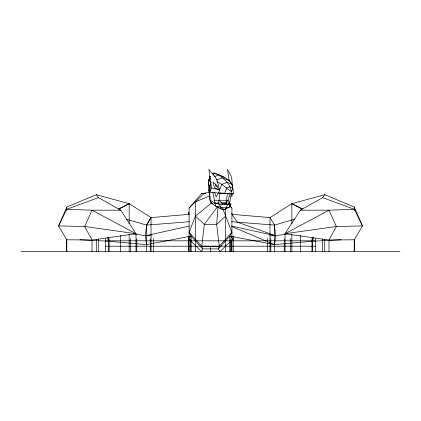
<?xml version="1.0" encoding="UTF-8"?>
<svg xmlns="http://www.w3.org/2000/svg" width="421" height="421" viewBox="0 0 421 421"><rect width="100%" height="100%" fill="white"/><g stroke="black" fill="none" stroke-linecap="round" stroke-linejoin="round"><path stroke-width="0.63" d="M231.834 193.302L231.697 196.912L232.581 193.644M66.697 210.584L66.828 206.985L96.298 194.697L129.168 203.69L151.044 217.589L189.113 214.347M217.362 206.843L204.327 224.367L201.775 246.232L202.59 248.895L201.68 251.59L188.413 238.707L188.571 236.207M218.041 207.032L216.668 224.367L219.262 246.232L218.378 248.895L219.999 251.59L233.26 238.707L229.803 236.092L231.924 232.276L222.898 209.032M188.566 214.542L188.761 212.147L188.761 214.768M230.25 193.407L227.966 200.27L230.892 204.395L229.524 207.048L224.477 209.7L221.267 209.063L215.526 206.043L211.126 203.038L210.016 200.27L209.805 192.16L210.7 183.209L208.9 179.583L210.095 176.215M341.094 239.749L312.24 241.254L274.481 244.633L229.803 236.092L218.378 248.895L202.59 248.895L191.166 236.092L146.555 244.633L145.403 235.755L146.555 225.088L151.044 217.589L151.044 251.59M211.631 202.811L195.391 216.147L189.113 232.276L201.775 246.232L219.262 246.232L219.446 244.948M218.394 204.143L220.141 192.786M228.992 204.395L229.666 202.617L229.898 204.395L230.892 204.395L227.887 204.395L225.924 207.985L224.477 209.7L220.246 207.048L220.409 205.985M222.009 204.238L222.193 203.027L218.988 200.27M226.424 189.282L226.614 188.076L229.966 186.777L232.924 188.076L233.355 193.502C225.519 194.17 217.61 192.871 209.805 192.16L209.342 186.687L208.416 182.746L208.9 179.583L210.453 178.683M227.482 193.407L226.003 203.038L226.966 204.538M228.214 204.238L228.398 203.027M229.771 205.453L229.524 207.048L225.924 207.985L215.526 206.043L212.905 192.497M232.645 189.887C233.939 179.593 221.641 175.952 214.015 172.984L212.505 173.889M228.808 204.538L229.677 203.027L231.203 193.734M213.458 175.389L214.015 172.984L224.204 177.188M209.374 179.209C206.921 186.066 210.005 193.265 210.016 200.27L214.71 203.027L219.699 204.395L229.356 204.395M209.695 178.036L210.174 176.267M214.805 192.702L216.089 196.912L218.462 193.097L221.856 184.351L227.266 182.251L232.029 184.351M216.81 181.788L221.856 184.351L226.614 188.076L224.509 193.502L233.355 193.502M211.168 182.004L209.342 186.687L209.405 193.376M209.805 192.16L211.553 187.94L208.842 169.41L214.431 175.889L216.873 179.735L219.657 190.018L211.553 187.94M312.24 241.254L313.734 237.728M66.828 206.985L58.545 225.94L66.697 239.781L66.697 251.59M232.924 188.076L231.287 191.666L230.961 193.786L228.935 193.502M66.697 239.781L92.031 240.049L136.004 233.718L120.701 210.184L98.419 197.628L66.697 209.3L58.545 225.94L84.668 226.487L136.004 233.718L136.004 251.59M354.34 251.59L354.34 239.781L362.492 225.94L354.34 209.3L354.208 206.985L324.738 194.697L291.869 203.69L269.993 217.589L231.924 214.347L237.302 222.114L275.634 235.755L287.222 233.86M151.044 217.589L146.555 225.077L146.555 251.59M285.033 251.59L285.033 233.718L300.341 210.184L322.618 197.628L324.738 194.697M189.113 251.59L189.113 208.037L201.775 193.344L205.627 193.218M219.262 246.232L231.924 232.276M222.42 204.395L224.067 202.617L224.882 204.395M189.113 208.037L204.327 193.218L209.253 192.36M188.413 238.707L191.166 236.092L189.113 232.276M225.598 216.147L216.668 224.367L204.327 224.367L195.391 216.147M354.34 239.781L329.006 240.049L285.033 233.718L329.006 210.184L354.34 209.3L354.34 210.584M129.168 203.69L118.69 209.048L129.168 203.69L129.168 223.767M209.611 195.907L195.391 201.87L195.391 251.59M214.231 176.736L218.978 174.91C224.409 179.372 230.498 184.13 231.287 191.666L226.614 188.076M216.383 180.014L222.43 177.883L229.445 180.651M224.188 203.675L226.003 203.038L227.966 200.27L214.031 200.27M231.729 221.735L274.481 225.088L294.616 219.236M133.815 233.86L145.403 235.755L189.261 226.103M285.033 233.718L336.368 226.487L362.492 225.94L354.208 206.985M189.229 221.762L146.555 225.088L126.421 219.236M218.462 193.097L223.688 193.097M201.775 193.344L205.659 193.344M214.226 203.038L229.677 203.027M120.701 210.184L92.031 210.184L66.697 209.3M300.341 210.184L329.006 210.184L336.368 226.487L329.006 240.049L329.006 251.59M145.403 235.755L151.044 235.755M269.993 235.755L275.634 235.755L274.481 225.077L269.993 217.589L269.993 251.59M105.624 240.817L315.413 240.817M105.624 246.206L315.413 246.206M21.05 251.59L399.95 251.59M79.943 239.749L108.797 241.254L146.555 244.633M231.776 226.103L275.634 235.755L274.481 244.633L231.676 226.451M322.618 197.628L354.34 209.3M212.879 203.727L211.126 203.038L210.974 201.806M222.193 203.027L223.23 203.485M291.869 203.69L302.346 209.042L291.869 203.69L291.869 223.767M136.004 233.718L92.031 210.184L84.668 226.487L92.031 240.049L92.031 251.59M215.805 184.351L212.926 182.182L214.442 187.84L218.699 189.455L217.083 185.861L215.805 184.351A1.289 0.837 88.9 0 0 215.457 185.377L215.494 185.772A1.289 0.837 88.9 0 0 216.278 186.703A1.289 0.837 88.9 0 0 217.083 185.861M214.015 172.984L214.936 173.826M229.666 205.832L231.924 208.037L231.924 251.59M220.372 208.132L221.267 209.063M229.813 205.585L231.924 208.037M96.298 194.697L98.419 197.628M231.766 213.194L232.26 214.242M230.613 182.182L231.34 183.809M107.302 237.728L108.797 241.254M208.732 189.903L209.469 192.781M219.699 204.395L220.246 207.048M229.282 181.551L227.508 169.41L231.045 175.889L231.934 179.735L232.345 187.45M354.208 239.691L354.208 251.59M324.738 239.333L324.738 251.59M322.618 239.096L322.618 251.59M315.413 238.665L315.413 251.59M312.24 236.997L312.24 251.59M312.045 238.665L312.045 251.59M300.341 235.502L300.341 251.59M291.869 234.102L291.869 251.59M290.595 238.665L290.595 251.59M284.254 238.665L284.254 251.59M274.481 225.077L274.481 251.59M270.798 238.665L270.798 251.59M267.661 238.665L267.661 251.59M233.26 236.149L233.26 251.59M231.266 240.102L231.266 251.59M230.587 238.665L230.587 251.59M229.803 236.092L229.803 251.59M225.598 208.358L225.598 251.59M210.5 247.28L210.5 251.59M191.166 236.092L191.166 251.59M190.413 238.665L190.413 251.59M188.761 236.276L188.761 251.59M188.413 236.149L188.413 251.59M153.376 238.665L153.376 251.59M150.239 238.665L150.239 251.59M136.783 238.665L136.783 251.59M130.442 238.665L130.442 251.59M129.168 234.102L129.168 251.59M120.701 235.502L120.701 251.59M108.992 238.665L108.992 251.59M108.797 236.997L108.797 251.59M105.624 238.665L105.624 251.59M98.419 239.096L98.419 251.59M96.298 239.333L96.298 251.59M66.828 239.691L66.828 251.59"/></g></svg>
